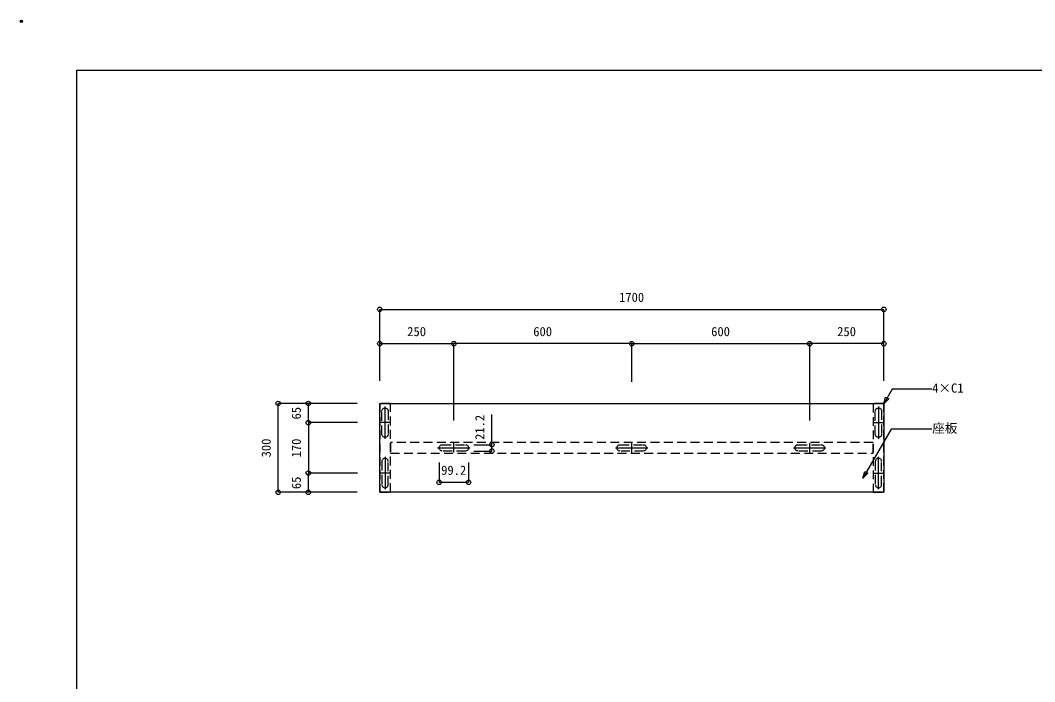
# Model space of a CAD drawing. Units: millimetres, scale not verified. Extents: x -3154 to 3154, y -2231 to 2231.
# Drawn here: x -3154 to 267, y 0 to 2231 of the extents above; entities that cross this region are included whole.
import ezdxf
from ezdxf.enums import TextEntityAlignment as Align

# ---------------------------------------------------------------- set-up
doc = ezdxf.new("R2010")
doc.units = ezdxf.units.MM
doc.header["$LTSCALE"] = 15
doc.header["$PDMODE"] = 32
doc.header["$PDSIZE"] = 7.5
doc.linetypes.add('DASHED2', pattern=[3, 2, -1])
for name, color, linetype in [('0-0', 7, 'Continuous'), ('1-0', 7, 'DASHED2'), ('2-0', 4, 'Continuous'), ('3-0', 7, 'Continuous')]:
    doc.layers.add(name, color=color, linetype=linetype)
doc.styles.add('ＭＳ ゴシック', font='')
doc.styles.get('ＭＳ ゴシック').set_extended_font_data('MS Gothic')

msp = doc.modelspace()

# ---------------------------------------------------------------- linework, layer by layer
at = {"layer": '0-0', "color": 2}
for p, q in [((-2962.5, -2062.5), (-2962.5, 2062.5)), ((-2962.5, 2062.5), (2962.5, 2062.5))]:
    msp.add_line(p, q, dxfattribs=at)
at = {"layer": '0-0'}
msp.add_point((-3150, 2227.5), dxfattribs=at)
at = {"layer": '1-0', "color": 3, "linetype": 'Continuous'}
for p, q in [((-1923.61, 819.27), (-1923.61, 928.47)), ((-259.61, 928.47), (-259.61, 819.27)), ((-1908.01, 873.87), (-1939.21, 873.87)), ((-275.21, 873.87), (-244.01, 873.87)), ((-1746.21, 788.87), (-1637.01, 788.87)), ((-1691.61, 773.27), (-1691.61, 804.47)), ((-1146.21, 788.87), (-1037.01, 788.87)), ((-1091.61, 773.27), (-1091.61, 804.47)), ((-546.21, 788.87), (-437.01, 788.87)), ((-491.61, 773.27), (-491.61, 804.47)), ((-1923.61, 758.47), (-1923.61, 649.27)), ((-259.61, 649.27), (-259.61, 758.47)), ((-1908.01, 703.87), (-1939.21, 703.87)), ((-275.21, 703.87), (-244.01, 703.87))]:
    msp.add_line(p, q, dxfattribs=at)
at = {"layer": '1-0'}
for p, q in [((-1934.21, 834.87), (-1934.21, 912.87)), ((-1913.01, 912.87), (-1913.01, 834.87)), ((-270.21, 834.87), (-270.21, 912.87)), ((-249.01, 912.87), (-249.01, 834.87)), ((-1730.61, 799.47), (-1652.61, 799.47)), ((-1130.61, 799.47), (-1052.61, 799.47)), ((-530.61, 799.47), (-452.61, 799.47)), ((-1652.61, 778.27), (-1730.61, 778.27)), ((-1052.61, 778.27), (-1130.61, 778.27)), ((-452.61, 778.27), (-530.61, 778.27)), ((-1934.21, 742.87), (-1934.21, 664.87)), ((-1913.01, 664.87), (-1913.01, 742.87)), ((-270.21, 742.87), (-270.21, 664.87)), ((-249.01, 664.87), (-249.01, 742.87))]:
    msp.add_line(p, q, dxfattribs=at)
at = {"layer": '1-0', "linetype": 'Continuous'}
for points in [[(-1940.66, 938.87), (-1941.61, 938.21), (-1940.66, 938.87)], [(-1940.66, 938.87), (-242.55, 938.87), (-241.61, 938.21), (-241.61, 639.54), (-242.55, 638.87), (-1940.66, 638.87), (-1941.61, 639.54), (-1941.61, 938.21)], [(-1934.21, 912.87), (-1934, 914.94), (-1933.4, 916.93), (-1932.42, 918.76), (-1931.1, 920.37), (-1929.5, 921.69), (-1927.66, 922.67), (-1925.68, 923.27), (-1921.54, 923.27), (-1919.55, 922.67), (-1917.72, 921.69), (-1916.11, 920.37), (-1914.79, 918.76), (-1913.81, 916.93), (-1913.21, 914.94), (-1913.01, 912.87)], [(-270.21, 912.87), (-270, 914.94), (-269.4, 916.93), (-268.42, 918.76), (-267.1, 920.37), (-265.5, 921.69), (-263.66, 922.67), (-261.68, 923.27), (-257.54, 923.27), (-255.55, 922.67), (-253.72, 921.69), (-252.11, 920.37), (-250.79, 918.76), (-249.81, 916.93), (-249.21, 914.94), (-249.01, 912.87)], [(-1913.01, 834.87), (-1913.21, 832.8), (-1913.81, 830.82), (-1914.79, 828.98), (-1916.11, 827.38), (-1917.72, 826.06), (-1919.55, 825.08), (-1921.54, 824.48), (-1925.68, 824.48), (-1927.66, 825.08), (-1929.5, 826.06), (-1931.1, 827.38), (-1932.42, 828.98), (-1933.4, 830.82), (-1934, 832.8), (-1934.21, 834.87)], [(-249.01, 834.87), (-249.21, 832.8), (-249.81, 830.82), (-250.79, 828.98), (-252.11, 827.38), (-253.72, 826.06), (-255.55, 825.08), (-257.54, 824.48), (-261.68, 824.48), (-263.66, 825.08), (-265.5, 826.06), (-267.1, 827.38), (-268.42, 828.98), (-269.4, 830.82), (-270, 832.8), (-270.21, 834.87)], [(-1730.61, 778.27), (-1732.68, 778.48), (-1734.66, 779.08), (-1736.5, 780.06), (-1738.1, 781.38), (-1739.42, 782.98), (-1740.4, 784.82), (-1741, 786.8), (-1741, 790.94), (-1740.4, 792.93), (-1739.42, 794.76), (-1738.1, 796.37), (-1736.5, 797.69), (-1734.66, 798.67), (-1732.68, 799.27), (-1730.61, 799.47)], [(-1652.61, 799.47), (-1650.54, 799.27), (-1648.55, 798.67), (-1646.72, 797.69), (-1645.11, 796.37), (-1643.79, 794.76), (-1642.81, 792.93), (-1642.21, 790.94), (-1642.21, 786.8), (-1642.81, 784.82), (-1643.79, 782.98), (-1645.11, 781.38), (-1646.72, 780.06), (-1648.55, 779.08), (-1650.54, 778.48), (-1652.61, 778.27)], [(-1130.61, 778.27), (-1132.68, 778.48), (-1134.66, 779.08), (-1136.5, 780.06), (-1138.1, 781.38), (-1139.42, 782.98), (-1140.4, 784.82), (-1141, 786.8), (-1141, 790.94), (-1140.4, 792.93), (-1139.42, 794.76), (-1138.1, 796.37), (-1136.5, 797.69), (-1134.66, 798.67), (-1132.68, 799.27), (-1130.61, 799.47)], [(-1052.61, 799.47), (-1050.54, 799.27), (-1048.55, 798.67), (-1046.72, 797.69), (-1045.11, 796.37), (-1043.79, 794.76), (-1042.81, 792.93), (-1042.21, 790.94), (-1042.21, 786.8), (-1042.81, 784.82), (-1043.79, 782.98), (-1045.11, 781.38), (-1046.72, 780.06), (-1048.55, 779.08), (-1050.54, 778.48), (-1052.61, 778.27)], [(-530.61, 778.27), (-532.68, 778.48), (-534.66, 779.08), (-536.5, 780.06), (-538.1, 781.38), (-539.42, 782.98), (-540.4, 784.82), (-541, 786.8), (-541, 790.94), (-540.4, 792.93), (-539.42, 794.76), (-538.1, 796.37), (-536.5, 797.69), (-534.66, 798.67), (-532.68, 799.27), (-530.61, 799.47)], [(-452.61, 799.47), (-450.54, 799.27), (-448.55, 798.67), (-446.72, 797.69), (-445.11, 796.37), (-443.79, 794.76), (-442.81, 792.93), (-442.21, 790.94), (-442.21, 786.8), (-442.81, 784.82), (-443.79, 782.98), (-445.11, 781.38), (-446.72, 780.06), (-448.55, 779.08), (-450.54, 778.48), (-452.61, 778.27)], [(-1913.01, 742.87), (-1913.21, 744.94), (-1913.81, 746.93), (-1914.79, 748.76), (-1916.11, 750.37), (-1917.72, 751.69), (-1919.55, 752.67), (-1921.54, 753.27), (-1925.68, 753.27), (-1927.66, 752.67), (-1929.5, 751.69), (-1931.1, 750.37), (-1932.42, 748.76), (-1933.4, 746.93), (-1934, 744.94), (-1934.21, 742.87)], [(-249.01, 742.87), (-249.21, 744.94), (-249.81, 746.93), (-250.79, 748.76), (-252.11, 750.37), (-253.72, 751.69), (-255.55, 752.67), (-257.54, 753.27), (-261.68, 753.27), (-263.66, 752.67), (-265.5, 751.69), (-267.1, 750.37), (-268.42, 748.76), (-269.4, 746.93), (-270, 744.94), (-270.21, 742.87)], [(-1934.21, 664.87), (-1934, 662.8), (-1933.4, 660.82), (-1932.42, 658.98), (-1931.1, 657.38), (-1929.5, 656.06), (-1927.66, 655.08), (-1925.68, 654.48), (-1921.54, 654.48), (-1919.55, 655.08), (-1917.72, 656.06), (-1916.11, 657.38), (-1914.79, 658.98), (-1913.81, 660.82), (-1913.21, 662.8), (-1913.01, 664.87)], [(-270.21, 664.87), (-270, 662.8), (-269.4, 660.82), (-268.42, 658.98), (-267.1, 657.38), (-265.5, 656.06), (-263.66, 655.08), (-261.68, 654.48), (-257.54, 654.48), (-255.55, 655.08), (-253.72, 656.06), (-252.11, 657.38), (-250.79, 658.98), (-249.81, 660.82), (-249.21, 662.8), (-249.01, 664.87)]]:
    msp.add_lwpolyline(points, dxfattribs=at)
at = {"layer": '1-0'}
for points in [[(-1941.61, 639.87), (-1940.61, 638.87), (-1906.61, 638.87), (-1905.61, 639.87), (-1905.61, 937.87), (-1906.61, 938.87), (-1940.61, 938.87), (-1941.61, 937.87)], [(-277.61, 639.87), (-276.61, 638.87), (-242.61, 638.87), (-241.61, 639.87), (-241.61, 937.87), (-242.61, 938.87), (-276.61, 938.87), (-277.61, 937.87)], [(-1904.61, 806.87), (-1905.61, 805.87), (-1905.61, 771.87), (-1904.61, 770.87), (-278.61, 770.87), (-277.61, 771.87), (-277.61, 805.87), (-278.61, 806.87)]]:
    msp.add_lwpolyline(points, close=True, dxfattribs=at)
at = {"layer": '2-0'}
for p, q in [((-1941.61, 1015.07), (-1941.61, 1256.1)), ((-1941.61, 1256.1), (-241.61, 1256.1)), ((-241.61, 1015.07), (-241.61, 1256.1)), ((-1941.61, 1015.07), (-1941.61, 1140.5)), ((-1941.61, 1140.5), (-1691.61, 1140.5)), ((-1691.61, 881.67), (-1691.61, 1140.5)), ((-1691.61, 1011.08), (-1691.61, 1140.5)), ((-1091.61, 1140.5), (-1691.61, 1140.5)), ((-1091.61, 1011.08), (-1091.61, 1140.5)), ((-1091.61, 1011.08), (-1091.61, 1140.5)), ((-1091.61, 1140.5), (-491.61, 1140.5)), ((-491.61, 881.67), (-491.61, 1140.5)), ((-241.61, 1140.5), (-491.61, 1140.5)), ((-491.61, 1011.08), (-491.61, 1140.5)), ((-241.61, 1015.07), (-241.61, 1140.5)), ((-2067.8, 938.87), (-2283.95, 938.87)), ((-2283.95, 638.87), (-2283.95, 938.87)), ((-2017.86, 938.87), (-2182.34, 938.87)), ((-2182.34, 873.87), (-2182.34, 938.87)), ((-1563.35, 778.27), (-1563.35, 901.26)), ((-2066.4, 873.87), (-2182.34, 873.87)), ((-2182.34, 873.87), (-2182.34, 703.87)), ((-2016.4, 873.87), (-2182.34, 873.87)), ((-1623.84, 799.47), (-1563.35, 799.47)), ((-1563.35, 778.27), (-1563.35, 799.47)), ((-1623.84, 778.27), (-1563.35, 778.27)), ((-1741.21, 738.94), (-1741.21, 672.71)), ((-1642.01, 738.94), (-1642.01, 672.71)), ((-2066.4, 703.87), (-2182.34, 703.87)), ((-2182.34, 638.87), (-2182.34, 703.87)), ((-2016.4, 703.87), (-2182.34, 703.87)), ((-1741.21, 672.71), (-1642.01, 672.71)), ((-2095, 638.87), (-2283.95, 638.87)), ((-2017.8, 638.87), (-2182.34, 638.87))]:
    msp.add_line(p, q, dxfattribs=at)
for centre in [(-1941.61, 1256.1), (-241.61, 1256.1), (-1941.61, 1140.5), (-1691.61, 1140.5), (-1691.61, 1140.5), (-1091.61, 1140.5), (-1091.61, 1140.5), (-491.61, 1140.5), (-491.61, 1140.5), (-241.61, 1140.5), (-2283.95, 938.87), (-2182.34, 938.87), (-2182.34, 873.87), (-2182.34, 873.87), (-1563.35, 799.47), (-1563.35, 778.27), (-2182.34, 703.87), (-2182.34, 703.87), (-1741.21, 672.71), (-1642.01, 672.71), (-2283.95, 638.87), (-2182.34, 638.87)]:
    msp.add_circle(centre, 7.5, dxfattribs=at)
at = {"layer": '3-0', "color": 3}
for points in [[(-79.5, 986.9), (-213.3, 986.9), (-241.61, 937.87)], [(-79.5, 851.48), (-216.91, 851.48), (-311.92, 686.92)]]:
    msp.add_lwpolyline(points, dxfattribs=at)
for points in [[(-225.13, 954.35), (-241.61, 937.87), (-235.58, 960.38)], [(-295.44, 703.4), (-311.92, 686.92), (-305.89, 709.43)]]:
    msp.add_lwpolyline(points, close=True, dxfattribs=at)

# ---------------------------------------------------------------- texts
at = {"layer": '2-0', "style": 'ＭＳ ゴシック'}
for s, p in [('1700', (-1134.36, 1271.98)), ('250', (-1848.78, 1156.38)), ('600', (-1423.78, 1156.38)), ('600', (-823.78, 1156.38)), ('250', (-398.78, 1156.38)), ('99.2', (-1734.36, 688.59))]:
    msp.add_text(s, height=31.04, dxfattribs=at).set_placement(p, align=Align.BOTTOM_LEFT)
for s, p in [('65', (-2198.21, 884.78)), ('21.2', (-1579.22, 815.74)), ('300', (-2299.82, 756.7)), ('170', (-2198.21, 756.7)), ('65', (-2198.21, 649.78))]:
    msp.add_text(s, height=31.04, rotation=90, dxfattribs=at).set_placement(p, align=Align.BOTTOM_LEFT)

# ---------------------------------------------------------------- next in the draw order: wipeouts: each hides what was drawn before it
for points in [[(32.18, 1008.06), (32.18, 965.73), (-78.31, 965.73), (-78.31, 1008.06)], [(11.02, 872.64), (11.02, 830.31), (-78.31, 830.31), (-78.31, 872.64)]]:
    msp.add_wipeout(points)

# ---------------------------------------------------------------- next in the draw order: texts
at = {"layer": '3-0', "style": 'ＭＳ ゴシック'}
for s, p in [('4×C1', (-78.31, 965.73)), ('座板', (-78.31, 830.31))]:
    msp.add_text(s, height=31.04, dxfattribs=at).set_placement(p, align=Align.BOTTOM_LEFT)

doc.saveas('drawing.dxf')
